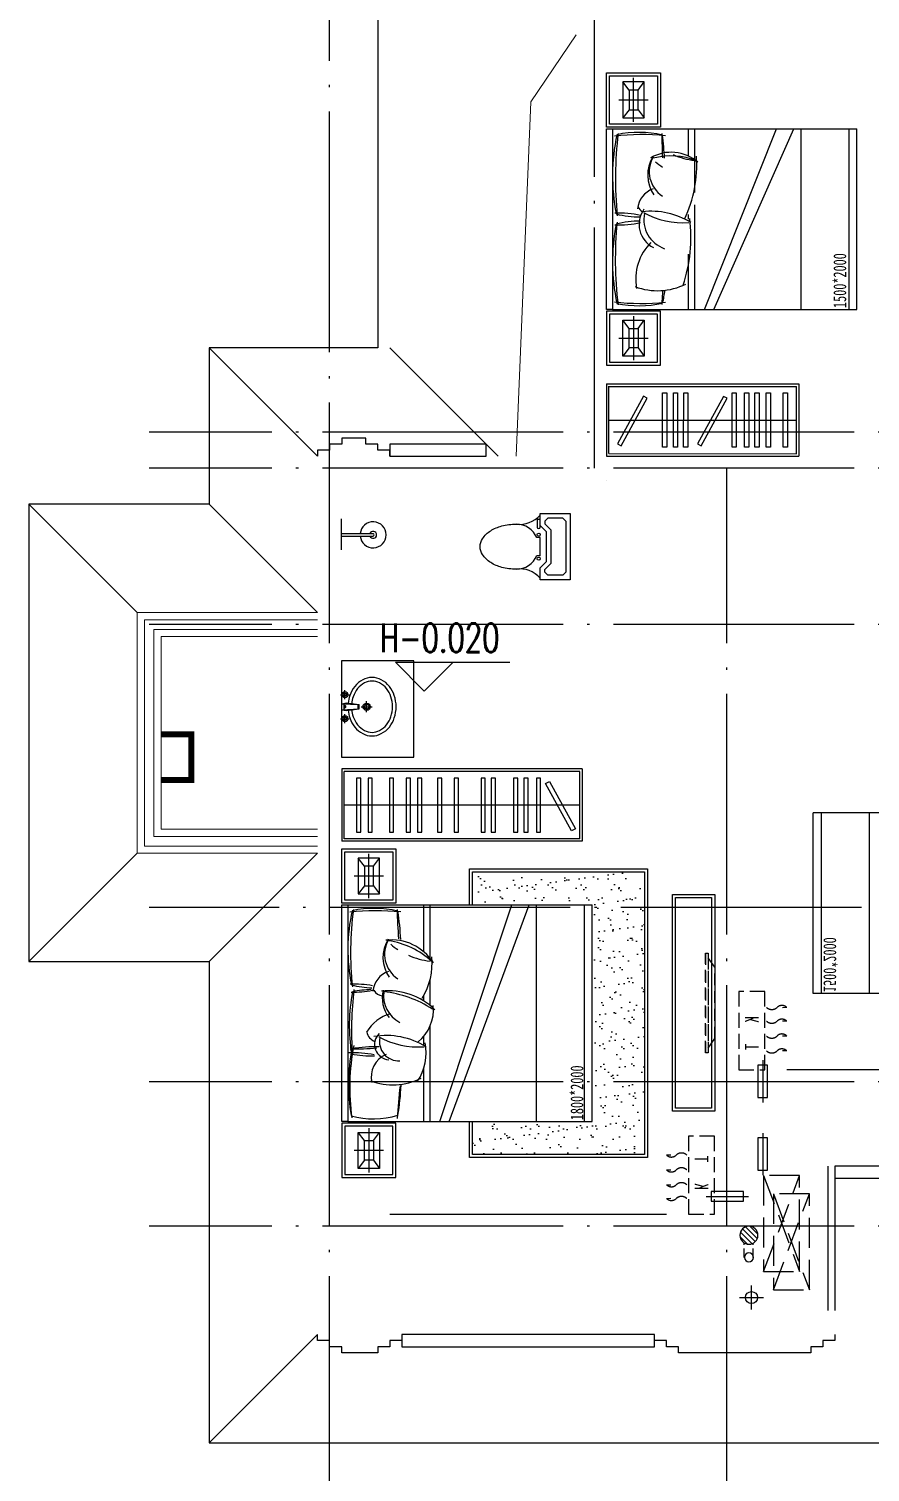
# Model space of a CAD drawing. Extents: x 115549 to 768939, y -502199 to 402497.
# Drawn here: x 193069 to 200061, y 170676 to 182668 of the extents above; entities that cross this region are included whole.
import ezdxf

# ---------------------------------------------------------------- set-up
doc = ezdxf.new("R2010")
doc.units = 0
doc.header["$LTSCALE"] = 1000
doc.header["$MEASUREMENT"] = 0
for name, pattern in [('22#-平立剖面图_t3$0$PM$0$9-L-A1+B1$0$XP-201503-LIANMENG(7F)-L(100)$0$图例-5.1_t3$0$XP-201503-GUIYUAN(26F)-L(100)$0$平面图$0$1-4-RI-7F$0$DASH', [0.35, 0.25, -0.1]), ('22#-平立剖面图_t3$0$PM$0$9-L-A1+B1$0$XP-201503-LIANMENG(7F)-L(100)$0$图例-5.1_t3$0$XP-201503-GUIYUAN(26F)-L(100)$0$平面图$0$5、6、7#楼参照$0$DASH', [0.35, 0.25, -0.1]), ('22#-平立剖面图_t3$0$PM$0$A-02-平面图26$0$HIDDEN', [0.375, 0.25, -0.125]), ('DASH', [0.35, 0.25, -0.1]), ('DOTE', [2.42, 2, -0.2, 0.02, -0.2])]:
    doc.linetypes.add(name, pattern=pattern)
for name, color, linetype in [('04-家具', 8, 'Continuous'), ('DIM_ELEV', 3, 'Continuous'), ('DOTE', 16, 'DOTE'), ('EVTR', 2, 'Continuous'), ('PUB_WALL', 9, 'Continuous'), ('WINDOW', 4, 'Continuous'), ('厨卫', 210, 'Continuous'), ('建筑-厨卫', 6, 'Continuous'), ('建筑-排水', 4, 'Continuous'), ('栏杆', 11, 'Continuous'), ('空调机', 8, 'Continuous'), ('窗口线', 7, 'Continuous'), ('线脚', 163, 'Continuous')]:
    doc.layers.add(name, color=color, linetype=linetype)
doc.layers.add('_0', color=7, linetype='Continuous', lineweight=9)
doc.styles.add('22#-平立剖面图_t3$0$PM$0$9-L-A1+B1$0$XP-201503-LIANMENG(7F)-L(100)$0$图例-5.1_t3$0$XP-201503-GUIYUAN(26F)-L(100)$0$平面图$0$5、6、7#楼参照$0$CTDI-ST', font='', dxfattribs={"width": 0.7})
doc.styles.add('22#-平立剖面图_t3$0$PM$0$AAD-ST', font='', dxfattribs={"width": 0.7})
doc.styles.add('_TCH_DIM', font='SIMPLEX', dxfattribs={"bigfont": 'GBCBIG'})
doc.styles.get('22#-平立剖面图_t3$0$PM$0$9-L-A1+B1$0$XP-201503-LIANMENG(7F)-L(100)$0$图例-5.1_t3$0$XP-201503-GUIYUAN(26F)-L(100)$0$平面图$0$5、6、7#楼参照$0$CTDI-ST').set_extended_font_data('SimSun')
doc.styles.get('22#-平立剖面图_t3$0$PM$0$AAD-ST').set_extended_font_data('SimSun')

# ---------------------------------------------------------------- blocks, each defined once
blk = doc.blocks.new('22#-平立剖面图_t3$0$PM$0$A-02-平面图26$0$PS$0$TV-LCDWEGA-32')
at = {"linetype": '22#-平立剖面图_t3$0$PM$0$A-02-平面图26$0$HIDDEN', "ltscale": 0.5}
for p, q in [((-526, 97), (526, 97)), ((-526, 67), (526, 67))]:
    blk.add_line(p, q, dxfattribs=at)
for points in [[(526, 97), (-526, 97), (-526, 67), (526, 67)], [(-476, 67), (476, 67), (376, 0), (-376, 0)]]:
    blk.add_lwpolyline(points, close=True, dxfattribs=at)
blk = doc.blocks.new('sertewtewtwert')
at = {"layer": '04-家具', "ltscale": 0.5}
h = blk.add_hatch(dxfattribs=at)
h.set_pattern_fill('AR-SAND', color=256, scale=70, style=0)
h.set_pattern_definition([(37.5, (62102.8, -2440.24), (-5.6, 171.2946), [0, -135.128, 0, -151.13, 0, -144.4625]), (7.5, (62102.8, -2440.24), (157.333, 250.889), [0, -72.898, 0, -121.793, 0, -46.6725]), (327.5, (61993.46, -2440.24), (276.847, 0.503), [0, -44.45, 0, -160.02, 0, -208.915]), (317.5, (61993.46, -2440.24), (267.245, 78.025), [0, -22.225, 0, -104.902, 0, -120.015])])
h.paths.add_polyline_path([(63532, -90), (62103, -90), (62103, -365), (63097, -365), (63097, -2165), (62103, -2165), (62103, -2440), (63532, -2440)])
for p, q in [((63215, 6098), (63215, 6548)), ((63215, 6548), (63665, 6548)), ((63240, 6123), (63240, 6523)), ((63240, 6523), (63640, 6523)), ((63440, 6140), (63440, 6507)), ((63640, 6523), (63640, 6123)), ((63665, 6548), (63665, 6098)), ((63405, 6405), (63352, 6473)), ((63478, 6405), (63528, 6473)), ((63318, 6323), (63562, 6323)), ((63405, 6242), (63352, 6174)), ((63478, 6242), (63528, 6174)), ((63640, 6123), (63240, 6123)), ((63640, 6123), (63240, 6123)), ((63665, 6098), (63215, 6098)), ((63665, 6098), (63215, 6098)), ((63265, 6083), (65297, 6083)), ((63897, 5856), (63897, 6083)), ((63949, 5555), (63949, 6083)), ((64031, 4583), (64628, 6083)), ((64107, 4583), (64774, 6083)), ((64830, 6083), (64830, 4583)), ((65230, 6083), (65230, 4583)), ((65297, 4583), (65297, 6083)), ((63949, 4583), (63949, 5452)), ((63897, 5333), (63897, 5371)), ((63949, 5160), (63949, 5311)), ((63897, 4583), (63897, 5042)), ((63215, 4568), (63215, 4118)), ((63665, 4568), (63215, 4568)), ((63265, 4583), (65297, 4583)), ((63665, 4118), (63665, 4568)), ((63240, 4543), (63240, 4143)), ((63640, 4543), (63240, 4543)), ((63405, 4425), (63352, 4493)), ((63440, 4527), (63440, 4160)), ((63478, 4425), (63528, 4493)), ((63640, 4143), (63640, 4543)), ((63318, 4343), (63562, 4343)), ((63405, 4262), (63352, 4194)), ((63478, 4262), (63528, 4194)), ((63215, 4118), (63665, 4118)), ((63240, 4143), (63640, 4143)), ((63015, 764), (61015, 764)), ((61015, 764), (61015, 164)), ((61035, 184), (61035, 744)), ((62995, 743), (61035, 744)), ((62995, 184), (62995, 744)), ((63015, 764), (63015, 164)), ((62995, 463), (61035, 464)), ((66965, 399), (64933, 399)), ((64933, -1101), (64933, 399)), ((65000, 399), (65000, -1101)), ((65400, 399), (65400, -1101)), ((63015, 164), (61015, 164)), ((62995, 184), (61035, 184)), ((61015, -350), (61015, 100)), ((61015, 100), (61465, 100)), ((61040, -325), (61040, 75)), ((61040, 75), (61440, 75)), ((61205, -44), (61152, 24)), ((61240, -309), (61240, 58)), ((61278, -44), (61328, 24)), ((61440, 75), (61440, -325)), ((61465, 100), (61465, -350)), ((61118, -125), (61362, -125)), ((61205, -207), (61152, -275)), ((61278, -207), (61328, -275)), ((61465, -350), (61015, -350)), ((61465, -350), (61015, -350)), ((61440, -325), (61040, -325)), ((61440, -325), (61040, -325)), ((61065, -365), (63097, -365)), ((61697, -755), (61697, -365)), ((61749, -809), (61749, -365)), ((61831, -2165), (62428, -365)), ((61907, -2165), (62574, -365)), ((62630, -365), (62630, -2165)), ((63030, -365), (63030, -2165)), ((63097, -2165), (63097, -365)), ((61749, -1202), (61749, -990)), ((61697, -1164), (61697, -1120)), ((66965, -1101), (64933, -1101)), ((61749, -2165), (61749, -1373)), ((61697, -1532), (61697, -1457)), ((61697, -1515), (61697, -1477)), ((61697, -2165), (61697, -1728)), ((61015, -2180), (61015, -2630)), ((61465, -2180), (61015, -2180)), ((61040, -2205), (61040, -2605)), ((61440, -2205), (61040, -2205)), ((61065, -2165), (63097, -2165)), ((61205, -2324), (61152, -2256)), ((61240, -2222), (61240, -2589)), ((61278, -2324), (61328, -2256)), ((61440, -2605), (61440, -2205)), ((61465, -2630), (61465, -2180)), ((61118, -2405), (61362, -2405)), ((61205, -2487), (61152, -2555)), ((61278, -2487), (61328, -2555)), ((61015, -2630), (61465, -2630)), ((61040, -2605), (61440, -2605))]:
    blk.add_line(p, q, dxfattribs=at)
at = {"layer": '04-家具'}
for p, q in [((63215, 3964), (64815, 3963)), ((63215, 3964), (63215, 3364)), ((63215, 3963), (63215, 3364)), ((64815, 3963), (64815, 3363)), ((63235, 3384), (63235, 3944)), ((63235, 3943), (64795, 3943)), ((64795, 3383), (64795, 3943)), ((63235, 3663), (64795, 3663)), ((63215, 3364), (64815, 3363)), ((63235, 3384), (64795, 3383))]:
    blk.add_line(p, q, dxfattribs=at)
at = {"layer": '04-家具', "ltscale": 0.5}
for points in [[(63528, 6174), (63528, 6473), (63352, 6473), (63352, 6174)], [(63478, 6242), (63478, 6405), (63405, 6405), (63405, 6242)], [(63528, 4493), (63528, 4194), (63352, 4194), (63352, 4493)], [(63478, 4425), (63478, 4262), (63405, 4262), (63405, 4425)], [(61174, 688), (61139, 688), (61139, 238), (61174, 238)], [(61269, 688), (61234, 688), (61234, 238), (61269, 238)], [(61446, 688), (61411, 688), (61411, 238), (61446, 238)], [(61586, 688), (61551, 688), (61551, 238), (61586, 238)], [(61681, 688), (61646, 688), (61646, 238), (61681, 238)], [(61846, 688), (61811, 688), (61811, 238), (61846, 238)], [(61986, 688), (61951, 688), (61951, 238), (61986, 238)], [(62208, 688), (62173, 688), (62173, 238), (62208, 238)], [(62293, 688), (62258, 688), (62258, 238), (62293, 238)], [(62479, 688), (62444, 688), (62444, 238), (62479, 238)], [(62565, 688), (62530, 688), (62530, 238), (62565, 238)], [(62668, 688), (62633, 688), (62633, 238), (62668, 238)], [(62710, 644), (62741, 660), (62957, 266), (62926, 249)], [(61328, -275), (61328, 24), (61152, 24), (61152, -275)], [(61278, -207), (61278, -44), (61205, -44), (61205, -207)], [(61328, -2256), (61328, -2555), (61152, -2555), (61152, -2256)], [(61278, -2324), (61278, -2487), (61205, -2487), (61205, -2324)]]:
    blk.add_lwpolyline(points, close=True, dxfattribs=at)
for points in [[(63265, 6083), (63265, 4583), (63215, 4583), (63215, 6083), (63265, 6083)], [(62078, -365), (62078, -65), (63557, -65), (63557, -2465), (62078, -2465), (62078, -2165)], [(62103, -365), (62103, -90), (63532, -90), (63532, -2440), (62103, -2440), (62103, -2165)], [(61065, -365), (61065, -2165), (61015, -2165), (61015, -365), (61065, -365)]]:
    blk.add_lwpolyline(points, dxfattribs=at)
at = {"layer": '04-家具'}
for points in [[(63553, 3844), (63523, 3861), (63307, 3466), (63337, 3449)], [(63681, 3888), (63716, 3888), (63716, 3438), (63681, 3438)], [(63772, 3888), (63807, 3888), (63807, 3438), (63772, 3438)], [(63858, 3888), (63893, 3888), (63892, 3438), (63857, 3438)], [(64218, 3844), (64187, 3860), (63971, 3466), (64002, 3449)], [(64260, 3888), (64295, 3888), (64295, 3438), (64260, 3438)], [(64363, 3888), (64398, 3888), (64398, 3438), (64363, 3438)], [(64449, 3888), (64484, 3888), (64484, 3438), (64449, 3438)], [(64544, 3888), (64579, 3888), (64579, 3438), (64544, 3438)], [(64684, 3888), (64719, 3888), (64719, 3438), (64684, 3438)], [(64115, -280), (64115, -2080), (63765, -2080), (63765, -280)], [(64090, -305), (64090, -2055), (63790, -2055), (63790, -305)]]:
    blk.add_lwpolyline(points, close=True, dxfattribs=at)
at = {"layer": '04-家具', "ltscale": 0.5}
for centre, radius, start, end in [((64901, 5691), 1635, 167.883, 191.1112), ((63503, 4071), 1964, 84.0925, 96.4697), ((66395, 5665), 3105, 172.9635, 185.6391), ((63485, 5157), 896, 77.3165, 101.7424), ((69333, 6066), 5657, 180.228, 182.2709), ((59126, 5544), 4582, 3.6916, 6.0991), ((63753, 5547), 341, 49.266, 120.1232), ((63849, 5700), 291, 148.6537, 214.6495), ((63812, 5726), 241, 149.3676, 236.8932), ((63750, 5298), 560, 67.4567, 105.178), ((64015, 6277), 610, 229.9498, 236.95), ((64015, 6427), 610, 246.2971, 263.8528), ((62943, 5776), 1023, 334.3402, 4.4451), ((63666, 5402), 192, 109.1324, 175.0922), ((63561, 5474), 92.3, 204.8266, 239.8412), ((63700, 5289), 214, 144.166, 243.8411), ((63584, 4756), 642, 58.6532, 96.1871), ((64901, 4976), 1635, 168.8864, 192.1143), ((63327, 4616), 766, 76.9841, 93.1219), ((63327, 6051), 766, 266.876, 283.0138), ((66395, 5001), 3106, 174.3585, 187.0338), ((63488, 6107), 756, 255.3424, 270.6133), ((63488, 4560), 756, 89.3846, 104.6556), ((63851, 5979), 677, 241.0445, 274.1487), ((63782, 5328), 255, 168.0402, 250.8332), ((62667, 5182), 1251, 341.3909, 7.1339), ((63889, 4835), 430, 134.9889, 190.4476), ((63640, 5265), 527, 249.3015, 296.5016), ((64765, 4613), 1089, 173.309, 179.4728), ((62895, 4840), 813, 345.4567, 353.0944), ((63503, 6596), 1964, 263.5282, 275.9055), ((63485, 5509), 896, 258.2555, 282.6815), ((62500, -735), 1434, 167.0579, 191.8699), ((61303, -2378), 1964, 84.0935, 96.4707), ((63824, -760), 2735, 172.5029, 186.0104), ((61285, -1291), 896, 77.3175, 101.7435), ((64324, -389), 2848, 180.3236, 185.2329), ((59236, -760), 2272, 2.6885, 8.6693), ((61649, -802), 291, 148.6569, 214.6491), ((61612, -777), 241, 149.3706, 236.8919), ((61432, -1065), 408, 32.3262, 97), ((61302, -1339), 683, 47.3201, 81.4624), ((61815, -226), 610, 229.9508, 236.951), ((61815, -226), 610, 246.2982, 263.8539), ((61221, -854), 545, 328.1221, 5.9522), ((61466, -1100), 192, 109.1335, 175.0933), ((61127, -1790), 766, 79.1667, 93.123), ((61121, -333), 757, 267.8261, 281.4767), ((61288, -299), 756, 255.3434, 268.3876), ((63990, -1406), 2893, 173.3146, 184.0301), ((61294, -2093), 1024, 91.8337, 100.6945), ((61361, -1029), 92.3, 210.1134, 265.8974), ((61617, -1137), 265, 166.3296, 218.0812), ((62589, -1371), 1511, 169.1717, 188.8688), ((61402, -1632), 553, 45.5269, 95.813), ((61618, -1117), 256, 173.1541, 242.0001), ((61253, -2039), 959, 57.3804, 83.3034), ((61509, -1590), 332, 105.4018, 149.7122), ((61435, -1236), 343, 308.7278, 5.6813), ((61331, -1399), 110, 192.1757, 248.3207), ((61414, -1526), 126, 133.3934, 266.6446), ((62616, -1856), 1545, 168.9167, 189.7216), ((62967, -1883), 1885, 169.349, 187.7234), ((61080, 1428), 2991, 270.1063, 274.3312), ((61303, -3091), 1546, 89.1536, 97.5533), ((61384, -2093), 642, 58.6542, 99.1977), ((61651, -869), 677, 241.0456, 274.1497), ((61488, -1502), 159, 167.4393, 273.6553), ((61309, -1599), 408, 325.0665, 12.3983), ((61110, -2566), 971, 79.589, 92.0447), ((61288, -558), 1063, 259.5301, 269.934), ((61457, -1793), 197, 111.4295, 194.3652), ((61440, -1334), 527, 249.3026, 296.5026), ((74632, -3249), 13204, 174.0032, 175.1827), ((59828, -1810), 1681, 349.6152, 358.1553), ((61281, -1464), 680, 253.9263, 287.1409)]:
    blk.add_arc(centre, radius, start, end, dxfattribs=at)
at = {"layer": '04-家具', "xscale": -0.7874000000301749, "yscale": 0.7874000000301749, "zscale": 0.7874000000301749, "rotation": 90}
blk.add_blockref('22#-平立剖面图_t3$0$PM$0$A-02-平面图26$0$PS$0$TV-LCDWEGA-32', (64115, -1180), dxfattribs=at)
at = {"layer": '04-家具', "ltscale": 0.5, "style": '22#-平立剖面图_t3$0$PM$0$AAD-ST', "width": 0.7}
for s, p in [('1500*2000', (65208, 4594)), ('1800*2000', (63023, -2155))]:
    blk.add_text(s, height=106.3, rotation=90, dxfattribs=at).set_placement(p)
at = {"layer": '04-家具', "ltscale": 0.5, "style": '22#-平立剖面图_t3$0$PM$0$AAD-ST', "text_generation_flag": 4, "width": 0.7}
blk.add_text('1500*2000', height=106.3, rotation=90, dxfattribs=at).set_placement((65021, -1090))
blk = doc.blocks.new('建筑布置剪力墙')
at = {"layer": 'PUB_WALL'}
blk.add_lwpolyline([(58430663, 20109555), (58430663, 20109555)], dxfattribs=at)
blk = doc.blocks.new('sertewrtwert')
at = {"layer": '空调机', "linetype": '22#-平立剖面图_t3$0$PM$0$9-L-A1+B1$0$XP-201503-LIANMENG(7F)-L(100)$0$图例-5.1_t3$0$XP-201503-GUIYUAN(26F)-L(100)$0$平面图$0$5、6、7#楼参照$0$DASH', "ltscale": 0.5}
for p, q in [((62051, 26938), (61835, 26938)), ((61835, 26938), (61835, 26288)), ((62051, 26288), (62051, 26938)), ((61835, 26288), (62051, 26288))]:
    blk.add_line(p, q, dxfattribs=at)
at = {"layer": '空调机'}
for p, q in [((61652, 26781), (61686, 26781)), ((61652, 26781), (61668, 26781)), ((61652, 26657), (61686, 26657)), ((61652, 26657), (61668, 26657)), ((61652, 26534), (61686, 26534)), ((61652, 26534), (61668, 26534)), ((61652, 26419), (61686, 26423))]:
    blk.add_line(p, q, dxfattribs=at)
at = {"layer": '空调机', "linetype": '22#-平立剖面图_t3$0$PM$0$9-L-A1+B1$0$XP-201503-LIANMENG(7F)-L(100)$0$图例-5.1_t3$0$XP-201503-GUIYUAN(26F)-L(100)$0$平面图$0$1-4-RI-7F$0$DASH', "ltscale": 150}
for centre, radius, start, end in [((61692, 26821), 56.9, 224.9186, 315.0846), ((61776, 26733), 64.5, 47.7892, 132.214), ((61692, 26697), 56.9, 224.9186, 315.0846), ((61776, 26610), 64.5, 47.7892, 132.214), ((61692, 26574), 56.9, 224.9186, 315.0846), ((61776, 26486), 64.5, 47.7892, 132.214), ((61692, 26460), 56.9, 224.9186, 315.0846), ((61776, 26372), 64.5, 47.7892, 132.214)]:
    blk.add_arc(centre, radius, start, end, dxfattribs=at)
at = {"layer": '空调机', "style": '22#-平立剖面图_t3$0$PM$0$9-L-A1+B1$0$XP-201503-LIANMENG(7F)-L(100)$0$图例-5.1_t3$0$XP-201503-GUIYUAN(26F)-L(100)$0$平面图$0$5、6、7#楼参照$0$CTDI-ST', "text_generation_flag": 4, "width": 0.7}
for s, p in [('T', (61885, 26720)), ('K', (61885, 26491))]:
    blk.add_text(s, height=115, rotation=90.0016, dxfattribs=at).set_placement(p)
blk = doc.blocks.new('sdfgesrtgwetwertw')
at = {"layer": '空调机', "ltscale": 0.5}
blk.add_line((61783, 25669), (61783, 25319), dxfattribs=at)
blk.add_lwpolyline([(61743, 25359), (61823, 25359), (61823, 25629), (61743, 25629)], close=True, dxfattribs=at)
blk = doc.blocks.new('sdgertwertwertw')
at = {"layer": 'PUB_WALL'}
blk.add_lwpolyline([(250446, 172425), (250446, 172425)], dxfattribs=at)
blk = doc.blocks.new('22#-平立剖面图_t3$0$PM$0$A-CLYPT')
for points in [[(-124, 0), (133, 0)], [(-10, 0), (-10, -263)], [(10, 0), (10, -263)]]:
    blk.add_lwpolyline(points)
for centre, radius, start, end in [((0, -262), 108, 95.306, 84.694), ((0, -262), 28.3, 110.6725, 69.3275), ((0, -260), 10.5, 197.2381, 342.7619)]:
    blk.add_arc(centre, radius, start, end)
blk = doc.blocks.new('22#-平立剖面图_t3$0$PM$0$A-CXMT')
for p, q in [((-137, -74), (-63, -74)), ((-100, -37), (-100, -111)), ((-25, -48), (-31, -87)), ((-31, -87), (-17, -194)), ((-25, -48), (25, -48)), ((-25, -48), (-17, -194)), ((-24, -67), (24, -67)), ((25, -48), (17, -194)), ((31, -87), (17, -194)), ((25, -48), (31, -87)), ((63, -74), (137, -74)), ((100, -37), (100, -111)), ((-17, -184), (17, -184)), ((-17, -194), (17, -194)), ((0, -210), (0, -300)), ((-45, -255), (45, -255))]:
    blk.add_line(p, q)
for points in [[(-29, -101, 0.055034), (-93, -115, 0.088849), (-169, -156, 0.104988), (-224, -223, 0.12017), (-243, -300, 0.12017), (-224, -377, 0.104988), (-169, -444, 0.088849), (-93, -485, 0.080052), (0, -500, 0.080052)], [(0, -500, 0.080052), (93, -485, 0.088849), (169, -444, 0.104988), (224, -377, 0.12017), (243, -300, 0.12017), (224, -223, 0.104988), (169, -156, 0.088849), (93, -115, 0.055034), (29, -101, 0.080052)], [(-25, -131, 0.056066), (-83, -143, 0.088849), (-150, -180, 0.104988), (-197, -237, 0.12017), (-213, -300, 0.12017), (-197, -363, 0.104988), (-150, -420, 0.088849), (-83, -457, 0.080052), (0, -470, 0.080052)], [(0, -470, 0.080052), (83, -457, 0.088849), (150, -420, 0.104988), (197, -363, 0.12017), (213, -300, 0.12017), (197, -237, 0.104988), (150, -180, 0.088849), (83, -143, 0.056066), (25, -131, 0.080052)]]:
    blk.add_lwpolyline(points, format="xyb")
for centre, radius in [((-100, -74), 25), ((-100, -74), 15), ((100, -74), 25), ((100, -74), 15), ((0, -255), 30), ((0, -255), 20)]:
    blk.add_circle(centre, radius)
for centre, start, end in [((-1, -75), 80.5252, 279.4748), ((1, -75), 260.5252, 99.4748)]:
    blk.add_arc(centre, 7.19, start, end)
blk = doc.blocks.new('22#-平立剖面图_t3$0$PM$0$A-CMT')
for p, q in [((-237, -62), (-212, -37)), ((-237, -62), (-237, -187)), ((-212, -37), (212, -37)), ((212, -37), (237, -62)), ((237, -62), (237, -187)), ((-212, -212), (-237, -187)), ((-212, -212), (-190, -212)), ((-140, -162), (-190, -212)), ((-125, -200), (-175, -250)), ((-140, -162), (140, -162)), ((-125, -200), (125, -200)), ((125, -200), (175, -250)), ((140, -162), (190, -212)), ((212, -212), (190, -212)), ((237, -187), (212, -212)), ((-162, -250), (-262, -250)), ((-225, -250), (-225, -275)), ((-225, -275), (-162, -275)), ((-75, -250), (-75, -278)), ((75, -250), (-75, -250)), ((75, -250), (75, -278)), ((262, -250), (175, -250))]:
    blk.add_line(p, q)
blk.add_lwpolyline([(187, -449, -0.063415), (172, -569, -0.076468), (132, -661, -0.107136), (66, -729, -0.147373), (0, -749, -0.147374), (-66, -729, -0.107136), (-132, -661, -0.076468), (-172, -569, -0.063415), (-187, -449, 0.252621), (-262, -250), (-275, -250), (-275, 0), (275, 0), (275, -250), (262, -250, 0.252621)], format="xyb", close=True)
for centre in [(-100, -262), (100, -262)]:
    blk.add_circle(centre, 12.5)
for centre, radius, start, end in [((0, -449), 187, 113.5782, 180), ((-162, -262), 12.5, 270, 90), ((0, -449), 187, 0, 66.4218)]:
    blk.add_arc(centre, radius, start, end)
blk = doc.blocks.new('rewtwertwertwertwetrw')
at = {"layer": '厨卫'}
blk.add_lwpolyline([(57787, 146644), (57787, 147044), (57187, 147044), (57187, 146244), (57787, 146244)], close=True, dxfattribs=at)
for name, p, rotation in [('22#-平立剖面图_t3$0$PM$0$A-CMT', (59087, 147992), 270), ('22#-平立剖面图_t3$0$PM$0$A-CLYPT', (57187, 148090), 90), ('22#-平立剖面图_t3$0$PM$0$A-CXMT', (57140, 146662), 90)]:
    blk.add_blockref(name, p, dxfattribs=dict(at, rotation=rotation))
blk = doc.blocks.new('雨水管')
at = {"layer": '建筑-排水'}
for p, q in [((273605, -588784), (273605, -588584)), ((273505, -588684), (273705, -588684))]:
    blk.add_line(p, q, dxfattribs=at)
blk.add_circle((273605, -588684), 50, dxfattribs=at)
blk = doc.blocks.new('esrtwrtwetwertw')
at = {"layer": '建筑-排水'}
blk.add_blockref('雨水管', (-83820, 435121), dxfattribs=at)
blk = doc.blocks.new('A$C51490333')
at = {"layer": '空调机', "color": 36, "linetype": 'DASH'}
for p, q in [((800, 0), (0, 300)), ((0, 0), (800, 300))]:
    blk.add_line(p, q, dxfattribs=at)
blk.add_lwpolyline([(0, 300), (800, 300), (800, 0), (0, 0)], close=True, dxfattribs=at)
blk = doc.blocks.new('gadsfdsasfadsfd')
at = {"layer": '建筑-厨卫'}
for p, q in [((689433, 65901), (689497, 65965)), ((689438, 65863), (689535, 65960)), ((689454, 65838), (689560, 65944)), ((689480, 65821), (689577, 65918)), ((689518, 65816), (689582, 65880))]:
    blk.add_line(p, q, dxfattribs=at)
blk.add_circle((689507, 65891), 75, dxfattribs=at)
at = {"layer": '建筑-排水', "linetype": 'DASH', "ltscale": 0.3}
for p, q in [((689470, 65707), (689470, 65826)), ((689545, 65707), (689545, 65826))]:
    blk.add_line(p, q, dxfattribs=at)
at = {"layer": '建筑-排水'}
blk.add_circle((689507, 65707), 37.5, dxfattribs=at)
blk = doc.blocks.new('srtewyetertyertyert')
at = {"layer": '建筑-排水', "xscale": -1, "rotation": 7.646610201028636e-05}
blk.add_blockref('gadsfdsasfadsfd', (879270, 28475), dxfattribs=at)

msp = doc.modelspace()

# ---------------------------------------------------------------- linework, layer by layer
at = {"layer": '_0', "color": 0}
for points in [[(197119.1, 179118.1), (197241.3, 182061.2), (197619.1, 182618.1)], [(195469.1, 177818.1), (193969.1, 177818.1), (193969.1, 175818.1), (195469.1, 175818.1)], [(195469.1, 177758.1), (194029.1, 177758.1), (194029.1, 175878.1), (195469.1, 175878.1)], [(195469.1, 177678.1), (194109.1, 177678.1), (194109.1, 175958.1), (195469.1, 175958.1)], [(195469.1, 177618.1), (194169.1, 177618.1), (194169.1, 176018.1), (195469.1, 176018.1)]]:
    msp.add_lwpolyline(points, dxfattribs=at)
at = {"layer": '_0', "color": 0, "const_width": 50}
msp.add_lwpolyline([(194169.1, 176806.4), (194418.6, 176806.4), (194418.6, 176428), (194169.1, 176428)], dxfattribs=at)
at = {"layer": 'DIM_ELEV'}
for p, q in [((196355.4, 177165.7), (196115.4, 177405.7)), ((196115.4, 177405.7), (197067, 177405.7)), ((196355.4, 177165.7), (196595.4, 177405.7))]:
    msp.add_line(p, q, dxfattribs=at)
at = {"layer": 'DOTE'}
for p, q in [((195569.1, 167882.6), (195569.1, 190567.2)), ((197769.1, 179018.1), (197769.1, 190567.2)), ((228969.1, 179318.1), (194069.1, 179318.1)), ((228969.1, 179018.1), (194069.1, 179018.1)), ((198869.1, 167882.6), (198869.1, 179018.1)), ((228969.1, 177718.1), (194069.1, 177718.1)), ((209669.1, 175368.1), (194069.1, 175368.1)), ((228969.1, 173918.1), (194069.1, 173918.1)), ((228969.1, 172718.1), (194069.1, 172718.1))]:
    msp.add_line(p, q, dxfattribs=at)
at = {"layer": 'EVTR'}
for points in [[(206619.1, 188318.1), (206619.1, 186018.1), (205969.1, 186018.1), (205969.1, 185218.1), (201469.2, 185218.1), (201469.1, 183718.1), (195969.1, 183718.1), (195969.1, 180018.1), (194569.1, 180018.1), (194569.1, 178718.1)], [(194569.1, 180018.1), (195469.1, 179118.1)], [(196069.1, 180018.1), (196969.1, 179118.1)], [(193069.1, 178718.1), (193969.1, 177818.1)], [(194569.1, 178718.1), (193069.1, 178718.1), (193069.1, 174918.1), (194569.1, 174918.1)], [(194569.1, 178718.1), (195469.1, 177818.1)], [(193969.1, 175818.1), (193069.1, 174918.1)], [(195469.1, 175818.1), (194569.1, 174918.1)], [(194569.1, 174918.2), (194569.1, 170918.1)], [(194569.1, 170918.1), (195469.1, 171818.1)], [(194569.1, 170918.1), (205569.1, 170918.1), (205569.1, 168318.1), (214869.1, 168318.1), (214869.1, 169668.1), (217069.1, 169668.1), (217069.1, 170918.1)]]:
    msp.add_lwpolyline(points, dxfattribs=at)
at = {"layer": 'WINDOW'}
for p, q in [((201669.1, 174018.1), (199369.1, 174018.1)), ((196069.1, 172818.1), (198369.1, 172818.1))]:
    msp.add_line(p, q, dxfattribs=at)
at = {"layer": '栏杆'}
for points in [[(199709.2, 173218.1), (199709.2, 172018.1)], [(199769.2, 173218.1), (199769.2, 172018.1)]]:
    msp.add_lwpolyline(points, dxfattribs=at)
at = {"layer": '窗口线'}
for points in [[(196069.1, 179218.1), (196069.1, 179118.1), (196869.1, 179118.1), (196869.1, 179218.1)], [(199769.2, 173118.1), (201269.2, 173118.1), (201269.2, 173218.1), (199769.2, 173218.1)], [(196169.1, 171818.1), (196169.1, 171718.1), (198269.1, 171718.1), (198269.1, 171818.1)]]:
    msp.add_lwpolyline(points, close=True, dxfattribs=at)
at = {"layer": '线脚'}
msp.add_lwpolyline([(196069.1, 179118.1), (196069.1, 179168.1), (195969.1, 179168.1), (195969.1, 179218.1), (195869.1, 179218.1), (195869.1, 179268.1), (195669.1, 179268.1), (195669.1, 179218.1), (195569.1, 179218.1), (195569.1, 179168.1), (195469.1, 179168.1), (195469.1, 179118.1)], dxfattribs=at)
at = {"layer": '线脚', "ltscale": 0.2}
for points in [[(196169.1, 171818.1), (196169.1, 171768.1), (196069.1, 171768.1), (196069.1, 171718.1), (195969.1, 171718.1), (195969.1, 171718.1), (195969.1, 171718.1), (195969.1, 171668.1), (195669.1, 171668.1), (195669.1, 171718.1), (195569.1, 171718.1), (195569.1, 171768.1), (195469.1, 171768.1), (195469.1, 171818.1)], [(199769.2, 171818.1), (199769.2, 171768.1), (199669.2, 171768.1), (199669.2, 171718.1), (199569.2, 171718.1), (199569.2, 171718.1), (199569.2, 171718.1), (199569.2, 171668.1), (198469.1, 171668.1), (198469.1, 171718.1), (198369.1, 171718.1), (198369.1, 171768.1), (198269.1, 171768.1), (198269.1, 171818.1)]]:
    msp.add_lwpolyline(points, dxfattribs=at)

# ---------------------------------------------------------------- block references
at = {"layer": '04-家具'}
msp.add_blockref('sertewtewtwert', (134654.3, 175754.6), dxfattribs=at)
at = {"layer": '_0', "color": 0}
msp.add_blockref('esrtwrtwetwertw', (9290.7, 325689.2), dxfattribs=at)
at = {"layer": '厨卫'}
msp.add_blockref('rewtwertwertwertwetrw', (138481.6, 30373.8), dxfattribs=at)
at = {"layer": '建筑-排水'}
msp.add_blockref('srtewyetertyertyert', (9290.7, 78278.8), dxfattribs=at)
at = {"layer": '栏杆'}
msp.add_blockref('建筑布置剪力墙', (-58232793.6, -19930637), dxfattribs=at)
at = {"layer": '空调机', "linetype": '22#-平立剖面图_t3$0$PM$0$9-L-A1+B1$0$XP-201503-LIANMENG(7F)-L(100)$0$图例-5.1_t3$0$XP-201503-GUIYUAN(26F)-L(100)$0$平面图$0$5、6、7#楼参照$0$DASH', "ltscale": 0.5}
for name, p, rotation in [('sertewrtwert', (261020.3, 200956.4), 180), ('sdfgesrtgwetwertw', (224368.5, 111184.1), 90)]:
    msp.add_blockref(name, p, dxfattribs=dict(at, rotation=rotation))
for name, p in [('sdfgesrtgwetwertw', (137386.1, 148429)), ('sertewrtwert', (136717.9, 146529.9)), ('sdfgesrtgwetwertw', (137386.1, 147824.5))]:
    msp.add_blockref(name, p, dxfattribs=at)
at = {"layer": '空调机', "xscale": -0.9969230769230768, "yscale": 0.9969230769230768, "zscale": 0.9969230769230768, "rotation": 270}
for p in [(199176.1, 172342.8), (199257.1, 172191)]:
    msp.add_blockref('A$C51490333', p, dxfattribs=at)
at = {"layer": '线脚', "color": 6}
msp.add_blockref('sdgertwertwertw', (-52576.8, 6493.5), dxfattribs=at)

# ---------------------------------------------------------------- texts
at = {"layer": 'DIM_ELEV', "color": 7, "style": '_TCH_DIM', "width": 0.705882}
msp.add_text('H-0.020', height=238, dxfattribs=at).set_placement((195987, 177489.7))

doc.saveas('drawing.dxf')
